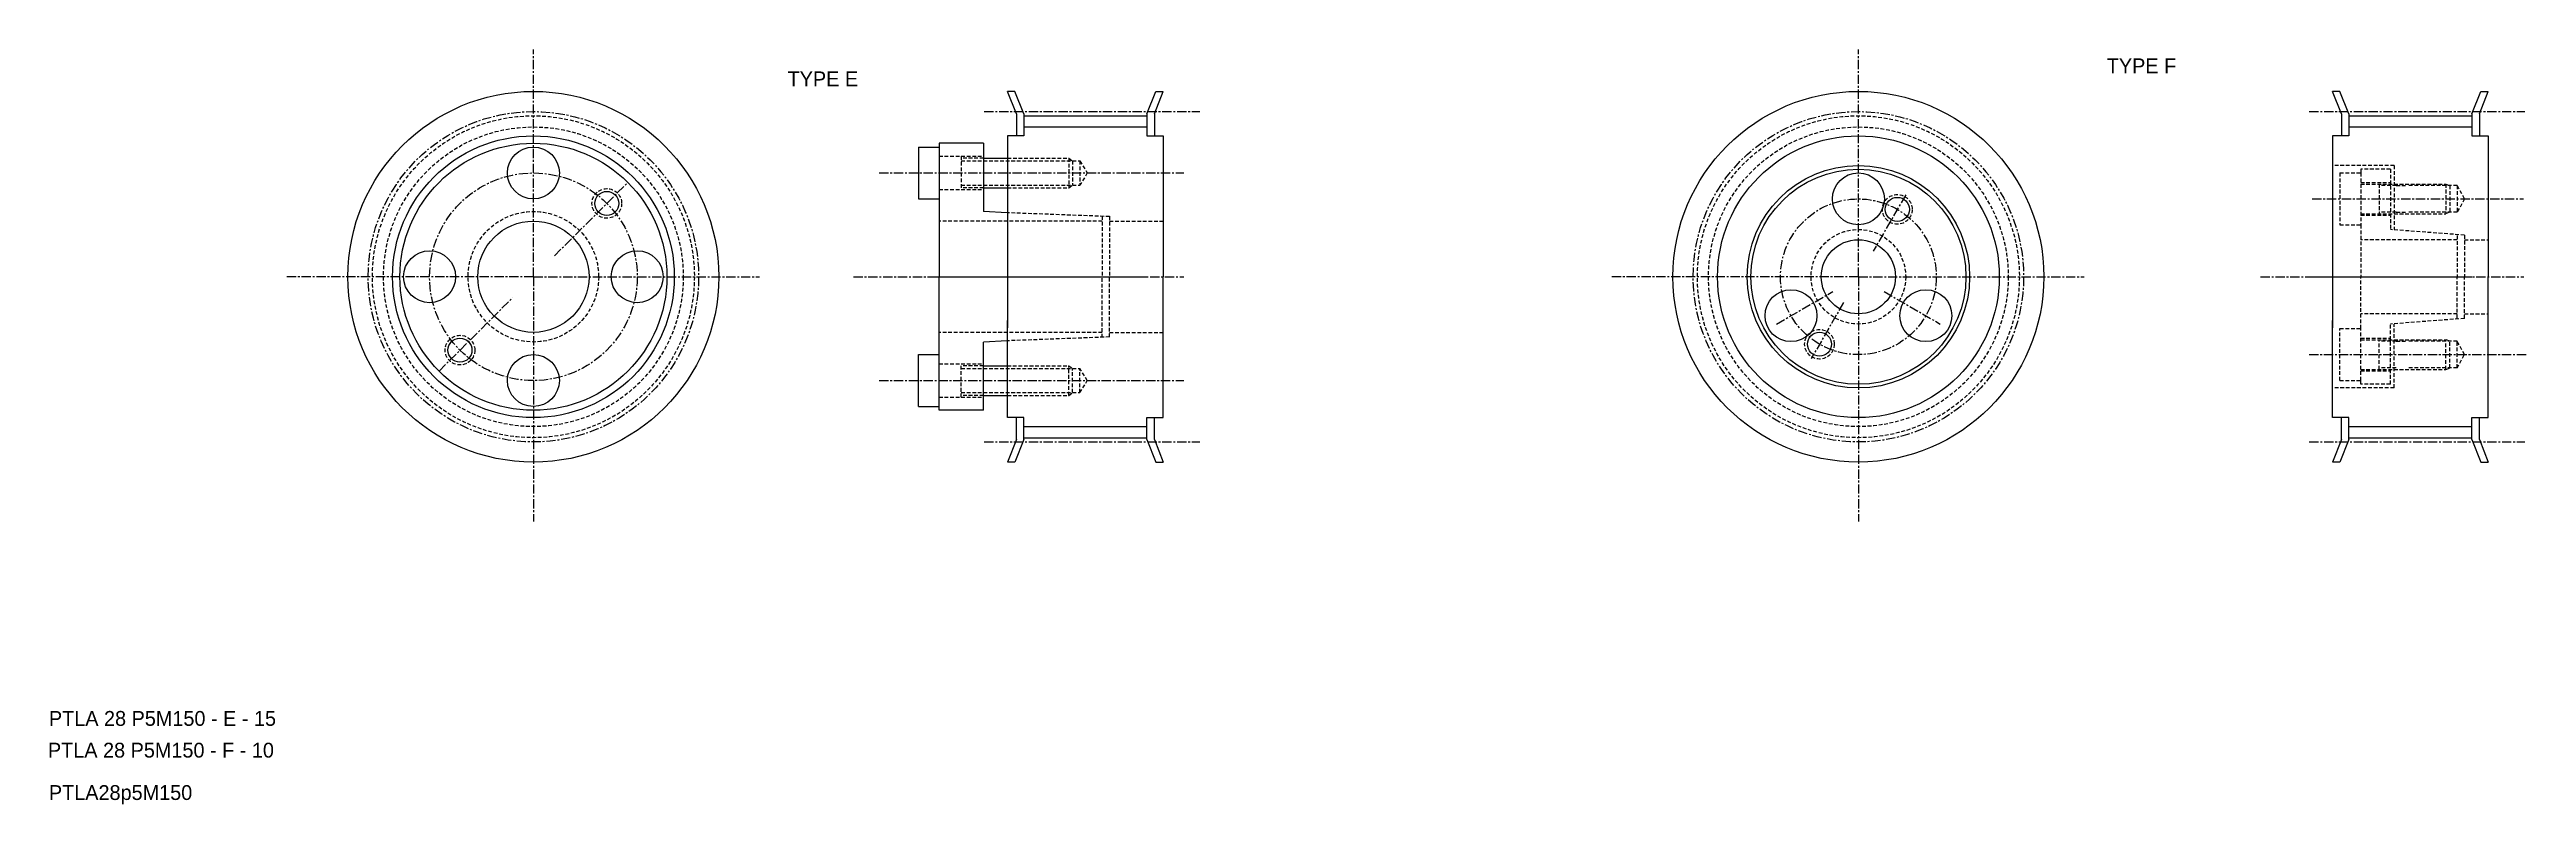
# Model space of a CAD drawing. Extents: x -230 to 104, y 885 to 987.
import ezdxf

# ---------------------------------------------------------------- set-up
doc = ezdxf.new("R2010")
doc.units = 0
doc.linetypes.add('CENTER', pattern=[2, 1.25, -0.25, 0.25, -0.25])
doc.linetypes.add('DASHED', pattern=[0.75, 0.5, -0.25])
doc.layers.get('0').update_dxf_attribs({"linetype": 'CONTINUOUS'})
doc.layers.add('CENTER', color=1, linetype='CENTER')

msp = doc.modelspace()

# ---------------------------------------------------------------- linework, layer by layer
at = {"color": 7, "linetype": 'CONTINUOUS'}
for p, q in [((-99.46, 981.53), (-100.46, 981.53)), ((-99.26, 978.49), (-100.46, 981.53)), ((-98.26, 978.49), (-99.46, 981.53)), ((-81.66, 978.49), (-80.46, 981.53)), ((-80.66, 978.49), (-79.46, 981.53)), ((-80.46, 981.53), (-79.46, 981.53)), ((79.2, 981.53), (78.2, 981.53)), ((79.4, 978.49), (78.2, 981.53)), ((80.4, 978.49), (79.2, 981.53)), ((97, 978.49), (98.2, 981.53)), ((98, 978.49), (99.2, 981.53)), ((98.2, 981.53), (99.2, 981.53)), ((-100.46, 975.53), (-100.46, 963.41)), ((-98.26, 975.53), (-100.46, 975.53)), ((-99.26, 978.49), (-99.26, 975.53)), ((-98.26, 978.49), (-98.26, 975.53)), ((-98.26, 978.24), (-81.66, 978.24)), ((-98.26, 976.74), (-81.66, 976.74)), ((-81.66, 978.49), (-81.66, 975.53)), ((-81.66, 975.53), (-80.66, 975.53)), ((-81.16, 975.53), (-79.46, 975.53)), ((-80.66, 978.49), (-80.66, 975.53)), ((-79.46, 975.53), (-79.46, 956.53)), ((80.4, 975.53), (78.2, 975.53)), ((78.2, 975.53), (78.2, 963.41)), ((79.4, 978.49), (79.4, 975.53)), ((80.4, 978.49), (80.4, 975.53)), ((80.4, 978.24), (97, 978.24)), ((80.4, 976.74), (97, 976.74)), ((97, 978.49), (97, 975.53)), ((97, 975.53), (98, 975.53)), ((97.5, 975.53), (99.2, 975.53)), ((98, 978.49), (98, 975.53)), ((99.2, 975.53), (99.2, 956.53)), ((-112.46, 974.03), (-109.7, 974.03)), ((-112.46, 974.03), (-112.46, 967.03)), ((-103.7, 974.53), (-109.7, 974.53)), ((-109.7, 974.53), (-109.7, 974.03)), ((-109.7, 974.53), (-109.7, 968.03)), ((-109.7, 974.03), (-109.7, 967.03)), ((-109.7, 974.03), (-109.7, 969.08)), ((-103.7, 974.53), (-103.7, 969.08)), ((-103.7, 974.53), (-103.7, 968.03)), ((-103.7, 972.53), (-100.47, 972.53)), ((-109.7, 969.08), (-109.7, 956.53)), ((-103.7, 968.83), (-103.7, 965.33)), ((-112.46, 967.03), (-109.7, 967.03)), ((-103.7, 968.53), (-100.48, 968.53)), ((-100.49, 965.16), (-103.7, 965.33)), ((-100.46, 963.41), (-100.46, 949.64)), ((-100.46, 962.41), (-100.46, 950.64)), ((78.2, 963.41), (78.2, 949.64)), ((78.2, 962.41), (78.2, 950.64)), ((78.2, 962.41), (78.2, 950.64)), ((-100.46, 961.42), (-100.46, 951.63)), ((78.2, 961.42), (78.2, 951.63)), ((78.2, 961.42), (78.2, 951.63)), ((-109.7, 943.98), (-109.7, 956.53)), ((-79.46, 937.78), (-79.46, 956.53)), ((-79.46, 937.53), (-79.46, 956.53)), ((99.2, 937.78), (99.2, 956.53)), ((99.2, 937.53), (99.2, 956.53)), ((-100.46, 938.53), (-100.46, 950.64)), ((-100.46, 937.78), (-100.46, 949.64)), ((-100.46, 937.53), (-100.46, 949.64)), ((78.2, 938.53), (78.2, 950.64)), ((78.2, 937.53), (78.2, 949.64)), ((78.2, 937.78), (78.2, 949.64)), ((-112.46, 946.03), (-109.7, 946.03)), ((-112.46, 939.03), (-112.46, 946.03)), ((-109.7, 939.03), (-109.7, 946.03)), ((-100.49, 947.89), (-103.7, 947.73)), ((-103.7, 944.23), (-103.7, 947.73)), ((-109.7, 938.53), (-109.7, 945.03)), ((-109.7, 939.03), (-109.7, 943.98)), ((-103.7, 938.53), (-103.7, 945.03)), ((-103.7, 944.53), (-100.48, 944.53)), ((-103.7, 938.53), (-103.7, 943.98)), ((-112.46, 939.03), (-109.7, 939.03)), ((-109.7, 938.53), (-109.7, 939.03)), ((-103.7, 938.53), (-109.7, 938.53)), ((-103.7, 940.53), (-100.47, 940.53)), ((-98.26, 937.53), (-100.46, 937.53)), ((-99.26, 934.57), (-99.26, 937.53)), ((-98.26, 934.57), (-98.26, 937.53)), ((-98.26, 936.32), (-81.66, 936.32)), ((-81.66, 934.57), (-81.66, 937.53)), ((-81.66, 937.53), (-79.46, 937.53)), ((-80.66, 934.57), (-80.66, 937.53)), ((80.4, 937.53), (78.2, 937.53)), ((79.4, 934.57), (79.4, 937.53)), ((80.4, 934.57), (80.4, 937.53)), ((80.4, 936.32), (97, 936.32)), ((97, 937.53), (99.2, 937.53)), ((97, 934.57), (97, 937.53)), ((98, 934.57), (98, 937.53)), ((-99.26, 934.57), (-100.46, 931.53)), ((-98.26, 934.57), (-99.46, 931.53)), ((-98.26, 934.82), (-81.66, 934.82)), ((-81.66, 934.57), (-80.46, 931.53)), ((-80.66, 934.57), (-79.46, 931.53)), ((79.4, 934.57), (78.2, 931.53)), ((80.4, 934.57), (79.2, 931.53)), ((80.4, 934.82), (97, 934.82)), ((97, 934.57), (98.2, 931.53)), ((98, 934.57), (99.2, 931.53)), ((-99.46, 931.53), (-100.46, 931.53)), ((-80.46, 931.53), (-79.46, 931.53)), ((79.2, 931.53), (78.2, 931.53)), ((98.2, 931.53), (99.2, 931.53))]:
    msp.add_line(p, q, dxfattribs=at)
at = {"color": 3, "linetype": 'DASHED'}
for p, q in [((-109.7, 972.78), (-103.7, 972.78)), ((-106.7, 972.78), (-106.7, 968.28)), ((-103.7, 972.53), (-106.7, 972.53)), ((-106.7, 972.15), (-90.7, 972.15)), ((-100.47, 972.53), (-92.2, 972.53)), ((-92.2, 972.53), (-92.2, 968.53)), ((-92.2, 972.53), (-91.7, 972.15)), ((-91.7, 972.15), (-91.7, 968.9)), ((-90.7, 972.15), (-89.7, 970.53)), ((-90.7, 972.15), (-90.7, 968.9)), ((-106.7, 968.9), (-90.7, 968.9)), ((-92.2, 968.53), (-91.7, 968.9)), ((-89.7, 970.53), (-90.7, 968.9)), ((86.5, 971.53), (78.2, 971.53)), ((79.2, 970.53), (79.2, 963.53)), ((79.2, 970.53), (82, 970.53)), ((86, 971.03), (82, 971.03)), ((82, 971.03), (82, 970.53)), ((82, 970.53), (82, 963.53)), ((82, 969.23), (86, 969.23)), ((82, 969.03), (93.5, 969.03)), ((84.5, 969.03), (84.5, 965.03)), ((86.8, 968.83), (84.5, 968.83)), ((86, 971.03), (86, 962.9)), ((86.5, 971.53), (86.5, 962.9)), ((86.8, 968.83), (88.3, 968.83)), ((95, 968.83), (88.3, 968.83)), ((93.5, 969.03), (94, 968.83)), ((93.5, 969.03), (93.5, 965.03)), ((94, 968.83), (94, 965.23)), ((95, 968.83), (96, 967.03)), ((95, 968.83), (95, 965.23)), ((-109.7, 968.28), (-103.7, 968.28)), ((-103.7, 968.53), (-106.7, 968.53)), ((-100.48, 968.53), (-92.2, 968.53)), ((86.8, 965.23), (84.5, 965.23)), ((86.8, 965.23), (88.3, 965.23)), ((95, 965.23), (88.3, 965.23)), ((94, 965.23), (93.5, 965.03)), ((96, 967.03), (95, 965.23)), ((-87.7, 964.03), (-109.7, 964.03)), ((-86.7, 964.64), (-100.49, 965.16)), ((-87.7, 964.71), (-87.7, 956.53)), ((-86.7, 964.68), (-86.7, 956.53)), ((-86.7, 964.03), (-79.5, 964.03)), ((79.2, 963.53), (82, 963.53)), ((82, 965.03), (93.5, 965.03)), ((82, 964.83), (86, 964.83)), ((82, 963.53), (82, 956.53)), ((96, 962.14), (86, 962.9)), ((95, 962.1), (95, 956.53)), ((96, 962.14), (96, 956.53)), ((95, 961.53), (82, 961.53)), ((96, 961.53), (99.2, 961.53)), ((-87.7, 948.34), (-87.7, 956.53)), ((-86.7, 948.38), (-86.7, 956.53)), ((82, 949.53), (82, 956.53)), ((95, 950.95), (95, 956.53)), ((96, 950.91), (96, 956.53)), ((-87.7, 949.03), (-109.7, 949.03)), ((-86.7, 949.03), (-79.5, 949.03)), ((79.2, 942.53), (79.2, 949.53)), ((79.2, 949.53), (82, 949.53)), ((95, 951.53), (82, 951.53)), ((82, 942.53), (82, 949.53)), ((96, 950.91), (86, 950.15)), ((86, 942.03), (86, 950.15)), ((86.5, 941.53), (86.5, 950.15)), ((96, 951.53), (99.2, 951.53)), ((-86.7, 948.41), (-100.49, 947.89)), ((82, 948.23), (86, 948.23)), ((82, 948.03), (93.5, 948.03)), ((84.5, 944.03), (84.5, 948.03)), ((86.8, 947.83), (84.5, 947.83)), ((86.8, 947.83), (88.3, 947.83)), ((95, 947.83), (88.3, 947.83)), ((94, 947.83), (93.5, 948.03)), ((93.5, 944.03), (93.5, 948.03)), ((94, 944.23), (94, 947.83)), ((95, 944.23), (95, 947.83)), ((96, 946.03), (95, 947.83)), ((95, 944.23), (96, 946.03)), ((-109.7, 944.78), (-103.7, 944.78)), ((-106.7, 940.28), (-106.7, 944.78)), ((-103.7, 944.53), (-106.7, 944.53)), ((-106.7, 944.15), (-90.7, 944.15)), ((-100.48, 944.53), (-92.2, 944.53)), ((-92.2, 944.53), (-91.7, 944.15)), ((-92.2, 940.53), (-92.2, 944.53)), ((-91.7, 940.9), (-91.7, 944.15)), ((-89.7, 942.53), (-90.7, 944.15)), ((-90.7, 940.9), (-90.7, 944.15)), ((-90.7, 940.9), (-89.7, 942.53)), ((79.2, 942.53), (82, 942.53)), ((82, 944.03), (93.5, 944.03)), ((82, 943.83), (86, 943.83)), ((82, 942.03), (82, 942.53)), ((82, 942.03), (82, 942.53)), ((86, 942.03), (82, 942.03)), ((86, 942.03), (82, 942.03)), ((86.8, 944.23), (84.5, 944.23)), ((95, 944.23), (88.3, 944.23)), ((93.5, 944.03), (94, 944.23)), ((-109.7, 940.28), (-103.7, 940.28)), ((-106.7, 940.9), (-90.7, 940.9)), ((-103.7, 940.53), (-106.7, 940.53)), ((-100.47, 940.53), (-92.2, 940.53)), ((-92.2, 940.53), (-91.7, 940.9)), ((86.5, 941.53), (78.2, 941.53))]:
    msp.add_line(p, q, dxfattribs=at)
at = {"color": 1, "linetype": 'CENTER'}
for p, q in [((-161.56, 959.35), (-151.66, 969.25)), ((20.65, 967.57), (16.27, 959.99)), ((20.65, 967.57), (16.27, 959.99)), ((-177.11, 943.8), (-167.21, 953.7)), ((3.23, 950.15), (10.81, 954.53)), ((3.23, 950.15), (10.81, 954.53)), ((12.27, 953.06), (7.9, 945.48)), ((12.27, 953.06), (7.9, 945.48)), ((17.73, 954.53), (25.31, 950.15)), ((17.73, 954.53), (25.31, 950.15))]:
    msp.add_line(p, q, dxfattribs=at)
at = {"color": 7, "linetype": 'CONTINUOUS'}
for centre, radius in [((-164.39, 956.53), 25), ((14.27, 956.53), 25), ((-164.39, 956.53), 19), ((14.27, 956.53), 19), ((-164.39, 956.53), 18), ((-164.39, 970.53), 3.5), ((14.27, 956.53), 15), ((14.27, 956.53), 14.5), ((14.27, 967.03), 3.5), ((-154.49, 966.42), 1.62), ((19.52, 965.62), 1.62), ((-164.39, 956.53), 7.5), ((-178.39, 956.53), 3.5), ((-150.39, 956.53), 3.5), ((14.27, 956.53), 5), ((5.18, 951.28), 3.5), ((23.36, 951.28), 3.5), ((9.02, 947.43), 1.62), ((-174.29, 946.63), 1.62), ((-164.39, 942.53), 3.5)]:
    msp.add_circle(centre, radius, dxfattribs=at)
at = {"color": 3, "linetype": 'DASHED'}
for centre, radius in [((-164.39, 956.53), 21.71), ((-164.39, 956.53), 20.21), ((14.27, 956.53), 21.71), ((14.27, 956.53), 20.21), ((-164.39, 956.53), 8.8), ((-154.49, 966.42), 2), ((19.52, 965.62), 2), ((14.27, 956.53), 6.38), ((-174.29, 946.63), 2), ((9.02, 947.43), 2)]:
    msp.add_circle(centre, radius, dxfattribs=at)
at = {"color": 1, "linetype": 'CENTER'}
for centre, radius in [((-164.39, 956.53), 14), ((14.27, 956.53), 10.5)]:
    msp.add_circle(centre, radius, dxfattribs=at)
at = {"layer": 'CENTER', "color": 1, "linetype": 'CENTER'}
for p, q in [((-164.39, 956.53), (-164.39, 987.18)), ((14.27, 956.53), (14.27, 987.18)), ((-103.6, 978.81), (-74.51, 978.81)), ((75.06, 978.81), (104.15, 978.81)), ((-117.77, 970.53), (-76.7, 970.53)), ((75.45, 967.03), (103.95, 967.03)), ((-164.39, 956.53), (-197.63, 956.53)), ((-164.39, 956.53), (-133.92, 956.53)), ((-164.39, 956.53), (-164.39, 923.52)), ((-121.24, 956.53), (-76.7, 956.53)), ((-121.24, 956.53), (-76.7, 956.53)), ((-121.24, 956.53), (-76.7, 956.53)), ((-121.24, 956.53), (-76.7, 956.53)), ((-121.24, 956.53), (-76.7, 956.53)), ((-121.24, 956.53), (-76.7, 956.53)), ((-110.16, 956.53), (-81.66, 956.53)), ((14.27, 956.53), (-18.97, 956.53)), ((14.27, 956.53), (14.27, 923.52)), ((14.27, 956.53), (44.73, 956.53)), ((68.5, 956.53), (97, 956.53)), ((75.59, 956.53), (103.99, 956.53)), ((75.05, 946.03), (104.35, 946.03)), ((-117.77, 942.53), (-76.7, 942.53)), ((-103.6, 934.25), (-74.51, 934.25)), ((75.06, 934.25), (104.15, 934.25))]:
    msp.add_line(p, q, dxfattribs=at)
for centre in [(-164.39, 956.53), (14.27, 956.53)]:
    msp.add_circle(centre, 22.28, dxfattribs=at)

# ---------------------------------------------------------------- texts
at = {"color": 7, "linetype": 'CONTINUOUS'}
for s, p in [('TYPE F', (47.76, 983.98)), ('TYPE E', (-130.12, 982.22)), ('PTLA 28 P5M150 - E - 15', (-229.72, 895.96)), ('PTLA 28 P5M150 - F - 10', (-229.85, 891.68)), ('PTLA28p5M150', (-229.72, 885.96))]:
    msp.add_text(s, height=2, dxfattribs=at).set_placement(p)

doc.saveas('drawing.dxf')
